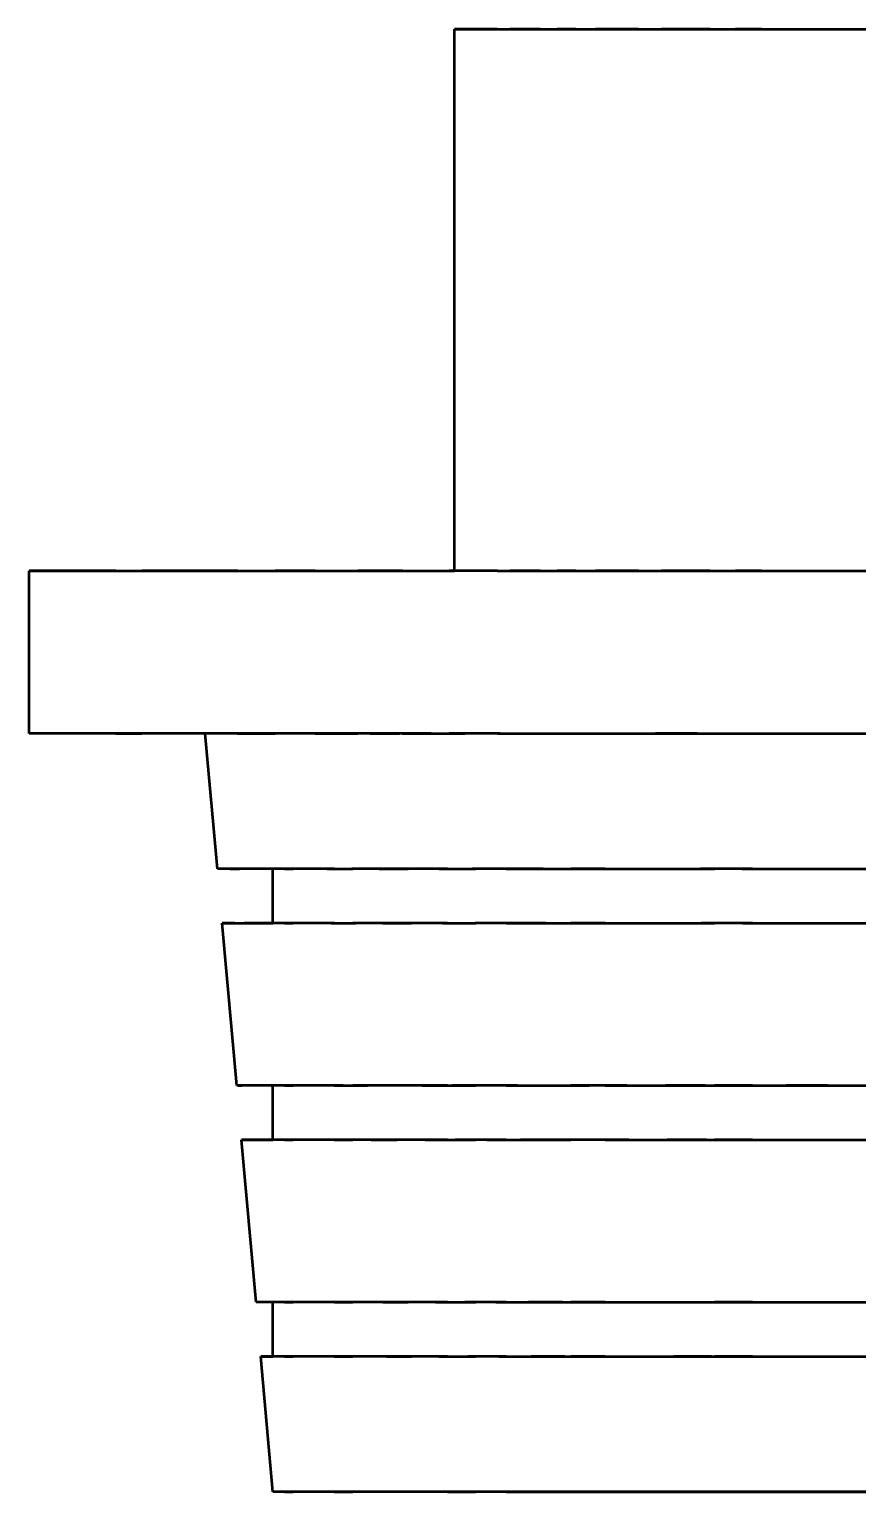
# Model space of a CAD drawing. Header units: millimetres. Extents: x 0 to 420, y 0 to 297.
# Drawn here: x 184 to 214.6, y 183.2 to 237.2 of the extents above; entities that cross this region are included whole.
import ezdxf

# ---------------------------------------------------------------- set-up
doc = ezdxf.new("R2010")
doc.units = ezdxf.units.MM
doc.linetypes.add('DASHED', pattern=[1.524, 1.27, -0.254])
doc.layers.add('OCULTA', color=8, linetype='DASHED', lineweight=25)
doc.layers.add('VISIBLE', color=7, linetype='CONTINUOUS', lineweight=50)

msp = doc.modelspace()

# ---------------------------------------------------------------- linework, layer by layer
at = {"layer": 'OCULTA'}
for p, q in [((199.7, 237.187), (199.733, 237.187)), ((199.733, 237.187), (199.831, 237.187)), ((199.831, 237.187), (199.994, 237.187)), ((199.994, 237.187), (200.221, 237.187)), ((200.221, 237.187), (200.512, 237.187)), ((200.512, 237.187), (200.865, 237.187)), ((200.865, 237.187), (201.278, 237.187)), ((201.278, 237.187), (201.75, 237.187)), ((201.75, 237.187), (202.279, 237.187)), ((202.279, 237.187), (202.862, 237.187)), ((202.527, 237.187), (202.5, 237.187)), ((202.607, 237.187), (202.527, 237.187)), ((202.74, 237.187), (202.607, 237.187)), ((202.926, 237.187), (202.74, 237.187)), ((202.862, 237.187), (203.497, 237.187)), ((203.163, 237.187), (202.926, 237.187)), ((203.163, 237.187), (203.452, 237.187)), ((203.789, 237.187), (203.452, 237.187)), ((203.497, 237.187), (204.181, 237.187)), ((204.175, 237.187), (203.789, 237.187)), ((204.607, 237.187), (204.175, 237.187)), ((204.181, 237.187), (204.912, 237.187)), ((205.083, 237.187), (204.607, 237.187)), ((204.912, 237.187), (205.686, 237.187)), ((205.602, 237.187), (205.083, 237.187)), ((206.161, 237.187), (205.602, 237.187)), ((205.686, 237.187), (206.5, 237.187)), ((206.161, 237.187), (206.758, 237.187)), ((206.5, 237.187), (207.35, 237.187)), ((206.758, 237.187), (207.39, 237.187)), ((207.35, 237.187), (208.233, 237.187)), ((208.055, 237.187), (207.39, 237.187)), ((208.75, 237.187), (208.055, 237.187)), ((208.233, 237.187), (209.145, 237.187)), ((208.75, 237.187), (209.471, 237.187)), ((209.145, 237.187), (210.082, 237.187)), ((209.471, 237.187), (210.216, 237.187)), ((210.082, 237.187), (211.04, 237.187)), ((210.982, 237.187), (210.216, 237.187)), ((210.982, 237.187), (211.765, 237.187)), ((211.04, 237.187), (212.015, 237.187)), ((211.765, 237.187), (212.561, 237.187)), ((212.015, 237.187), (213.003, 237.187)), ((212.561, 237.187), (213.368, 237.187)), ((213.003, 237.187), (213.999, 237.187)), ((213.368, 237.187), (214.182, 237.187)), ((213.999, 237.187), (215, 237.187)), ((214.182, 237.187), (215, 237.187)), ((184, 217.187), (184.066, 217.187)), ((184.066, 217.187), (184.265, 217.187)), ((184.265, 217.187), (184.596, 217.187)), ((184.596, 217.187), (185.056, 217.187)), ((185.056, 217.187), (185.645, 217.187)), ((185.645, 217.187), (186.36, 217.187)), ((186.36, 217.187), (187.197, 217.187)), ((187.197, 217.187), (188.153, 217.187)), ((188.153, 217.187), (189.224, 217.187)), ((189.224, 217.187), (190.406, 217.187)), ((190.406, 217.187), (191.693, 217.187)), ((191.693, 217.187), (193.08, 217.187)), ((193.08, 217.187), (194.56, 217.187)), ((194.56, 217.187), (196.128, 217.187)), ((196.128, 217.187), (197.777, 217.187)), ((197.777, 217.187), (199.5, 217.187)), ((199.5, 217.187), (201.289, 217.187)), ((199.7, 217.187), (199.733, 217.187)), ((199.733, 217.187), (199.831, 217.187)), ((199.831, 217.187), (199.994, 217.187)), ((199.994, 217.187), (200.221, 217.187)), ((200.221, 217.187), (200.512, 217.187)), ((200.512, 217.187), (200.865, 217.187)), ((200.865, 217.187), (201.278, 217.187)), ((201.278, 217.187), (201.75, 217.187)), ((201.289, 217.187), (203.137, 217.187)), ((201.75, 217.187), (202.279, 217.187)), ((202.279, 217.187), (202.862, 217.187)), ((202.862, 217.187), (203.497, 217.187)), ((203.137, 217.187), (205.035, 217.187)), ((203.497, 217.187), (204.181, 217.187)), ((204.181, 217.187), (204.912, 217.187)), ((204.912, 217.187), (205.686, 217.187)), ((205.035, 217.187), (206.977, 217.187)), ((205.686, 217.187), (206.5, 217.187)), ((206.5, 217.187), (207.35, 217.187)), ((206.977, 217.187), (208.952, 217.187)), ((207.35, 217.187), (208.233, 217.187)), ((208.233, 217.187), (209.145, 217.187)), ((208.952, 217.187), (210.954, 217.187)), ((209.145, 217.187), (210.082, 217.187)), ((210.082, 217.187), (211.04, 217.187)), ((210.954, 217.187), (212.973, 217.187)), ((211.04, 217.187), (212.015, 217.187)), ((212.015, 217.187), (213.003, 217.187)), ((212.973, 217.187), (215, 217.187)), ((213.003, 217.187), (213.999, 217.187)), ((213.999, 217.187), (215, 217.187)), ((184, 211.187), (184.066, 211.187)), ((184.066, 211.187), (184.265, 211.187)), ((184.265, 211.187), (184.596, 211.187)), ((184.596, 211.187), (185.056, 211.187)), ((185.056, 211.187), (185.645, 211.187)), ((185.645, 211.187), (186.36, 211.187)), ((186.36, 211.187), (187.197, 211.187)), ((187.197, 211.187), (188.153, 211.187)), ((188.153, 211.187), (189.224, 211.187)), ((189.224, 211.187), (190.406, 211.187)), ((190.406, 211.187), (191.693, 211.187)), ((190.5, 211.187), (190.552, 211.187)), ((190.552, 211.187), (190.71, 211.187)), ((190.71, 211.187), (190.971, 211.187)), ((190.971, 211.187), (191.335, 211.187)), ((191.335, 211.187), (191.8, 211.187)), ((191.693, 211.187), (193.08, 211.187)), ((191.8, 211.187), (192.365, 211.187)), ((192.365, 211.187), (193.027, 211.187)), ((193.027, 211.187), (193.782, 211.187)), ((193.08, 211.187), (194.56, 211.187)), ((193.782, 211.187), (194.629, 211.187)), ((194.56, 211.187), (196.128, 211.187)), ((194.629, 211.187), (195.563, 211.187)), ((195.563, 211.187), (196.58, 211.187)), ((196.128, 211.187), (197.777, 211.187)), ((196.58, 211.187), (197.676, 211.187)), ((197.676, 211.187), (198.846, 211.187)), ((197.777, 211.187), (199.5, 211.187)), ((198.846, 211.187), (200.085, 211.187)), ((199.5, 211.187), (201.289, 211.187)), ((200.085, 211.187), (201.389, 211.187)), ((201.289, 211.187), (203.137, 211.187)), ((201.389, 211.187), (202.75, 211.187)), ((202.75, 211.187), (204.164, 211.187)), ((203.137, 211.187), (205.035, 211.187)), ((204.164, 211.187), (205.624, 211.187)), ((205.035, 211.187), (206.977, 211.187)), ((205.624, 211.187), (207.125, 211.187)), ((206.977, 211.187), (208.952, 211.187)), ((207.125, 211.187), (208.659, 211.187)), ((208.659, 211.187), (210.22, 211.187)), ((208.952, 211.187), (210.954, 211.187)), ((210.22, 211.187), (211.802, 211.187)), ((210.954, 211.187), (212.973, 211.187)), ((211.802, 211.187), (213.398, 211.187)), ((212.973, 211.187), (215, 211.187)), ((213.398, 211.187), (215, 211.187)), ((190.946, 206.187), (190.998, 206.187)), ((190.998, 206.187), (191.152, 206.187)), ((191.152, 206.187), (191.409, 206.187)), ((191.409, 206.187), (191.766, 206.187)), ((191.766, 206.187), (192.223, 206.187)), ((192.223, 206.187), (192.777, 206.187)), ((192.777, 206.187), (193.427, 206.187)), ((193, 206.187), (193.047, 206.187)), ((193.047, 206.187), (193.188, 206.187)), ((193.188, 206.187), (193.423, 206.187)), ((193.423, 206.187), (193.75, 206.187)), ((193.427, 206.187), (194.169, 206.187)), ((193.75, 206.187), (194.168, 206.187)), ((194.168, 206.187), (194.675, 206.187)), ((194.169, 206.187), (195, 206.187)), ((194.675, 206.187), (195.269, 206.187)), ((195, 206.187), (195.917, 206.187)), ((195.269, 206.187), (195.947, 206.187)), ((195.917, 206.187), (196.916, 206.187)), ((195.947, 206.187), (196.708, 206.187)), ((196.708, 206.187), (197.546, 206.187)), ((196.916, 206.187), (197.992, 206.187)), ((197.546, 206.187), (198.46, 206.187)), ((197.992, 206.187), (199.14, 206.187)), ((198.46, 206.187), (199.444, 206.187)), ((199.14, 206.187), (200.357, 206.187)), ((199.444, 206.187), (200.494, 206.187)), ((200.357, 206.187), (201.637, 206.187)), ((200.494, 206.187), (201.607, 206.187)), ((201.607, 206.187), (202.777, 206.187)), ((201.637, 206.187), (202.973, 206.187)), ((202.777, 206.187), (204, 206.187)), ((202.973, 206.187), (204.361, 206.187)), ((204, 206.187), (205.27, 206.187)), ((204.361, 206.187), (205.795, 206.187)), ((205.27, 206.187), (206.581, 206.187)), ((205.795, 206.187), (207.268, 206.187)), ((206.581, 206.187), (207.928, 206.187)), ((207.268, 206.187), (208.774, 206.187)), ((207.928, 206.187), (209.306, 206.187)), ((208.774, 206.187), (210.307, 206.187)), ((209.306, 206.187), (210.708, 206.187)), ((210.307, 206.187), (211.86, 206.187)), ((210.708, 206.187), (212.128, 206.187)), ((211.86, 206.187), (213.427, 206.187)), ((212.128, 206.187), (213.561, 206.187)), ((213.427, 206.187), (215, 206.187)), ((213.561, 206.187), (215, 206.187)), ((191.125, 204.187), (191.176, 204.187)), ((191.176, 204.187), (191.329, 204.187)), ((191.329, 204.187), (191.584, 204.187)), ((191.584, 204.187), (191.939, 204.187)), ((191.939, 204.187), (192.392, 204.187)), ((192.392, 204.187), (192.942, 204.187)), ((192.942, 204.187), (193.587, 204.187)), ((193, 204.187), (193.047, 204.187)), ((193.047, 204.187), (193.188, 204.187)), ((193.188, 204.187), (193.423, 204.187)), ((193.423, 204.187), (193.75, 204.187)), ((193.587, 204.187), (194.324, 204.187)), ((193.75, 204.187), (194.168, 204.187)), ((194.168, 204.187), (194.675, 204.187)), ((194.324, 204.187), (195.149, 204.187)), ((194.675, 204.187), (195.269, 204.187)), ((195.149, 204.187), (196.059, 204.187)), ((195.269, 204.187), (195.947, 204.187)), ((195.947, 204.187), (196.708, 204.187)), ((196.059, 204.187), (197.05, 204.187)), ((196.708, 204.187), (197.546, 204.187)), ((197.05, 204.187), (198.118, 204.187)), ((197.546, 204.187), (198.46, 204.187)), ((198.118, 204.187), (199.258, 204.187)), ((198.46, 204.187), (199.444, 204.187)), ((199.258, 204.187), (200.466, 204.187)), ((199.444, 204.187), (200.494, 204.187)), ((200.466, 204.187), (201.736, 204.187)), ((200.494, 204.187), (201.607, 204.187)), ((201.607, 204.187), (202.777, 204.187)), ((201.736, 204.187), (203.062, 204.187)), ((202.777, 204.187), (204, 204.187)), ((203.062, 204.187), (204.44, 204.187)), ((204, 204.187), (205.27, 204.187)), ((204.44, 204.187), (205.863, 204.187)), ((205.27, 204.187), (206.581, 204.187)), ((205.863, 204.187), (207.326, 204.187)), ((206.581, 204.187), (207.928, 204.187)), ((207.326, 204.187), (208.821, 204.187)), ((207.928, 204.187), (209.306, 204.187)), ((208.821, 204.187), (210.342, 204.187)), ((209.306, 204.187), (210.708, 204.187)), ((210.342, 204.187), (211.884, 204.187)), ((210.708, 204.187), (212.128, 204.187)), ((211.884, 204.187), (213.438, 204.187)), ((212.128, 204.187), (213.561, 204.187)), ((213.438, 204.187), (215, 204.187)), ((213.561, 204.187), (215, 204.187)), ((191.661, 198.187), (191.711, 198.187)), ((191.711, 198.187), (191.86, 198.187)), ((191.86, 198.187), (192.109, 198.187)), ((192.109, 198.187), (192.456, 198.187)), ((192.456, 198.187), (192.899, 198.187)), ((192.899, 198.187), (193.437, 198.187)), ((193, 198.187), (193.047, 198.187)), ((193.047, 198.187), (193.188, 198.187)), ((193.188, 198.187), (193.423, 198.187)), ((193.423, 198.187), (193.75, 198.187)), ((193.437, 198.187), (194.068, 198.187)), ((193.75, 198.187), (194.168, 198.187)), ((194.068, 198.187), (194.788, 198.187)), ((194.168, 198.187), (194.675, 198.187)), ((194.675, 198.187), (195.269, 198.187)), ((194.788, 198.187), (195.594, 198.187)), ((195.269, 198.187), (195.947, 198.187)), ((195.594, 198.187), (196.484, 198.187)), ((195.947, 198.187), (196.708, 198.187)), ((196.484, 198.187), (197.453, 198.187)), ((196.708, 198.187), (197.546, 198.187)), ((197.453, 198.187), (198.497, 198.187)), ((197.546, 198.187), (198.46, 198.187)), ((198.46, 198.187), (199.444, 198.187)), ((198.497, 198.187), (199.611, 198.187)), ((199.444, 198.187), (200.494, 198.187)), ((199.611, 198.187), (200.792, 198.187)), ((200.494, 198.187), (201.607, 198.187)), ((200.792, 198.187), (202.033, 198.187)), ((201.607, 198.187), (202.777, 198.187)), ((202.033, 198.187), (203.33, 198.187)), ((202.777, 198.187), (204, 198.187)), ((203.33, 198.187), (204.677, 198.187)), ((204, 198.187), (205.27, 198.187)), ((204.677, 198.187), (206.068, 198.187)), ((205.27, 198.187), (206.581, 198.187)), ((206.068, 198.187), (207.498, 198.187)), ((206.581, 198.187), (207.928, 198.187)), ((207.498, 198.187), (208.959, 198.187)), ((207.928, 198.187), (209.306, 198.187)), ((208.959, 198.187), (210.447, 198.187)), ((209.306, 198.187), (210.708, 198.187)), ((210.447, 198.187), (211.954, 198.187)), ((210.708, 198.187), (212.128, 198.187)), ((211.954, 198.187), (213.474, 198.187)), ((212.128, 198.187), (213.561, 198.187)), ((213.474, 198.187), (215, 198.187)), ((213.561, 198.187), (215, 198.187)), ((191.839, 196.187), (191.889, 196.187)), ((191.889, 196.187), (192.037, 196.187)), ((192.037, 196.187), (192.284, 196.187)), ((192.284, 196.187), (192.628, 196.187)), ((192.628, 196.187), (193.068, 196.187)), ((193, 196.187), (193.047, 196.187)), ((193.047, 196.187), (193.188, 196.187)), ((193.068, 196.187), (193.602, 196.187)), ((193.188, 196.187), (193.423, 196.187)), ((193.423, 196.187), (193.75, 196.187)), ((193.602, 196.187), (194.228, 196.187)), ((193.75, 196.187), (194.168, 196.187)), ((194.168, 196.187), (194.675, 196.187)), ((194.228, 196.187), (194.942, 196.187)), ((194.675, 196.187), (195.269, 196.187)), ((194.942, 196.187), (195.743, 196.187)), ((195.269, 196.187), (195.947, 196.187)), ((195.743, 196.187), (196.625, 196.187)), ((195.947, 196.187), (196.708, 196.187)), ((196.625, 196.187), (197.587, 196.187)), ((196.708, 196.187), (197.546, 196.187)), ((197.546, 196.187), (198.46, 196.187)), ((197.587, 196.187), (198.623, 196.187)), ((198.46, 196.187), (199.444, 196.187)), ((198.623, 196.187), (199.729, 196.187)), ((199.444, 196.187), (200.494, 196.187)), ((199.729, 196.187), (200.901, 196.187)), ((200.494, 196.187), (201.607, 196.187)), ((200.901, 196.187), (202.133, 196.187)), ((201.607, 196.187), (202.777, 196.187)), ((202.133, 196.187), (203.42, 196.187)), ((202.777, 196.187), (204, 196.187)), ((203.42, 196.187), (204.756, 196.187)), ((204, 196.187), (205.27, 196.187)), ((204.756, 196.187), (206.137, 196.187)), ((205.27, 196.187), (206.581, 196.187)), ((206.137, 196.187), (207.555, 196.187)), ((206.581, 196.187), (207.928, 196.187)), ((207.555, 196.187), (209.006, 196.187)), ((207.928, 196.187), (209.306, 196.187)), ((209.006, 196.187), (210.482, 196.187)), ((209.306, 196.187), (210.708, 196.187)), ((210.482, 196.187), (211.977, 196.187)), ((210.708, 196.187), (212.128, 196.187)), ((211.977, 196.187), (213.485, 196.187)), ((212.128, 196.187), (213.561, 196.187)), ((213.485, 196.187), (215, 196.187)), ((213.561, 196.187), (215, 196.187)), ((192.375, 190.187), (192.423, 190.187)), ((192.423, 190.187), (192.569, 190.187)), ((192.569, 190.187), (192.81, 190.187)), ((192.81, 190.187), (193.146, 190.187)), ((193, 190.187), (193.047, 190.187)), ((193.047, 190.187), (193.188, 190.187)), ((193.146, 190.187), (193.576, 190.187)), ((193.188, 190.187), (193.423, 190.187)), ((193.423, 190.187), (193.75, 190.187)), ((193.576, 190.187), (194.097, 190.187)), ((193.75, 190.187), (194.168, 190.187)), ((194.097, 190.187), (194.708, 190.187)), ((194.168, 190.187), (194.675, 190.187)), ((194.675, 190.187), (195.269, 190.187)), ((194.708, 190.187), (195.406, 190.187)), ((195.269, 190.187), (195.947, 190.187)), ((195.406, 190.187), (196.188, 190.187)), ((195.947, 190.187), (196.708, 190.187)), ((196.188, 190.187), (197.05, 190.187)), ((196.708, 190.187), (197.546, 190.187)), ((197.05, 190.187), (197.99, 190.187)), ((197.546, 190.187), (198.46, 190.187)), ((197.99, 190.187), (199.002, 190.187)), ((198.46, 190.187), (199.444, 190.187)), ((199.002, 190.187), (200.082, 190.187)), ((199.444, 190.187), (200.494, 190.187)), ((200.082, 190.187), (201.227, 190.187)), ((200.494, 190.187), (201.607, 190.187)), ((201.227, 190.187), (202.43, 190.187)), ((201.607, 190.187), (202.777, 190.187)), ((202.43, 190.187), (203.687, 190.187)), ((202.777, 190.187), (204, 190.187)), ((203.687, 190.187), (204.993, 190.187)), ((204, 190.187), (205.27, 190.187)), ((204.993, 190.187), (206.342, 190.187)), ((205.27, 190.187), (206.581, 190.187)), ((206.342, 190.187), (207.727, 190.187)), ((206.581, 190.187), (207.928, 190.187)), ((207.727, 190.187), (209.144, 190.187)), ((207.928, 190.187), (209.306, 190.187)), ((209.144, 190.187), (210.586, 190.187)), ((209.306, 190.187), (210.708, 190.187)), ((210.586, 190.187), (212.047, 190.187)), ((210.708, 190.187), (212.128, 190.187)), ((212.047, 190.187), (213.52, 190.187)), ((212.128, 190.187), (213.561, 190.187)), ((213.52, 190.187), (215, 190.187)), ((213.561, 190.187), (215, 190.187)), ((192.554, 188.187), (192.602, 188.187)), ((192.602, 188.187), (192.746, 188.187)), ((192.746, 188.187), (192.985, 188.187)), ((192.985, 188.187), (193.318, 188.187)), ((193, 188.187), (193.047, 188.187)), ((193.047, 188.187), (193.188, 188.187)), ((193.188, 188.187), (193.423, 188.187)), ((193.318, 188.187), (193.745, 188.187)), ((193.423, 188.187), (193.75, 188.187)), ((193.745, 188.187), (194.262, 188.187)), ((193.75, 188.187), (194.168, 188.187)), ((194.168, 188.187), (194.675, 188.187)), ((194.262, 188.187), (194.868, 188.187)), ((194.675, 188.187), (195.269, 188.187)), ((194.868, 188.187), (195.561, 188.187)), ((195.269, 188.187), (195.947, 188.187)), ((195.561, 188.187), (196.336, 188.187)), ((195.947, 188.187), (196.708, 188.187)), ((196.336, 188.187), (197.192, 188.187)), ((196.708, 188.187), (197.546, 188.187)), ((197.192, 188.187), (198.124, 188.187)), ((197.546, 188.187), (198.46, 188.187)), ((198.124, 188.187), (199.128, 188.187)), ((198.46, 188.187), (199.444, 188.187)), ((199.128, 188.187), (200.2, 188.187)), ((199.444, 188.187), (200.494, 188.187)), ((200.2, 188.187), (201.335, 188.187)), ((200.494, 188.187), (201.607, 188.187)), ((201.335, 188.187), (202.529, 188.187)), ((201.607, 188.187), (202.777, 188.187)), ((202.529, 188.187), (203.777, 188.187)), ((202.777, 188.187), (204, 188.187)), ((203.777, 188.187), (205.072, 188.187)), ((204, 188.187), (205.27, 188.187)), ((205.072, 188.187), (206.41, 188.187)), ((205.27, 188.187), (206.581, 188.187)), ((206.41, 188.187), (207.785, 188.187)), ((206.581, 188.187), (207.928, 188.187)), ((207.785, 188.187), (209.19, 188.187)), ((207.928, 188.187), (209.306, 188.187)), ((209.19, 188.187), (210.621, 188.187)), ((209.306, 188.187), (210.708, 188.187)), ((210.621, 188.187), (212.07, 188.187)), ((210.708, 188.187), (212.128, 188.187)), ((212.07, 188.187), (213.532, 188.187)), ((212.128, 188.187), (213.561, 188.187)), ((213.532, 188.187), (215, 188.187)), ((213.561, 188.187), (215, 188.187)), ((193, 183.187), (193.047, 183.187)), ((193.047, 183.187), (193.188, 183.187)), ((193.188, 183.187), (193.423, 183.187)), ((193.423, 183.187), (193.75, 183.187)), ((193.75, 183.187), (194.168, 183.187)), ((194.168, 183.187), (194.675, 183.187)), ((194.675, 183.187), (195.269, 183.187)), ((195.269, 183.187), (195.947, 183.187)), ((195.947, 183.187), (196.708, 183.187)), ((196.708, 183.187), (197.546, 183.187)), ((197.546, 183.187), (198.46, 183.187)), ((198.46, 183.187), (199.444, 183.187)), ((199.444, 183.187), (200.494, 183.187)), ((200.494, 183.187), (201.607, 183.187)), ((201.607, 183.187), (202.777, 183.187)), ((202.527, 183.187), (202.5, 183.187)), ((202.607, 183.187), (202.527, 183.187)), ((202.74, 183.187), (202.607, 183.187)), ((202.926, 183.187), (202.74, 183.187)), ((202.777, 183.187), (204, 183.187)), ((203.163, 183.187), (202.926, 183.187)), ((203.163, 183.187), (203.452, 183.187)), ((203.789, 183.187), (203.452, 183.187)), ((204.175, 183.187), (203.789, 183.187)), ((204, 183.187), (205.27, 183.187)), ((204.607, 183.187), (204.175, 183.187)), ((205.083, 183.187), (204.607, 183.187)), ((205.602, 183.187), (205.083, 183.187)), ((205.27, 183.187), (206.581, 183.187)), ((206.161, 183.187), (205.602, 183.187)), ((206.161, 183.187), (206.758, 183.187)), ((206.581, 183.187), (207.928, 183.187)), ((206.758, 183.187), (207.39, 183.187)), ((208.055, 183.187), (207.39, 183.187)), ((207.928, 183.187), (209.306, 183.187)), ((208.75, 183.187), (208.055, 183.187)), ((208.75, 183.187), (209.471, 183.187)), ((209.306, 183.187), (210.708, 183.187)), ((209.471, 183.187), (210.216, 183.187)), ((210.982, 183.187), (210.216, 183.187)), ((210.708, 183.187), (212.128, 183.187)), ((210.982, 183.187), (211.765, 183.187)), ((211.765, 183.187), (212.561, 183.187)), ((212.128, 183.187), (213.561, 183.187)), ((212.561, 183.187), (213.368, 183.187)), ((213.368, 183.187), (214.182, 183.187)), ((213.561, 183.187), (215, 183.187)), ((214.182, 183.187), (215, 183.187))]:
    msp.add_line(p, q, dxfattribs=at)
at = {"layer": 'VISIBLE'}
for p, q in [((199.733, 237.187), (199.7, 237.187)), ((199.7, 217.187), (199.7, 237.187)), ((199.7, 237.187), (199.7, 237.187)), ((199.7, 237.187), (199.7, 237.187)), ((199.7, 237.187), (230.3, 237.187)), ((199.831, 237.187), (199.733, 237.187)), ((199.994, 237.187), (199.831, 237.187)), ((200.221, 237.187), (199.994, 237.187)), ((200.512, 237.187), (200.221, 237.187)), ((200.865, 237.187), (200.512, 237.187)), ((201.278, 237.187), (200.865, 237.187)), ((201.278, 237.187), (201.75, 237.187)), ((202.279, 237.187), (201.75, 237.187)), ((202.862, 237.187), (202.279, 237.187)), ((202.5, 237.187), (202.527, 237.187)), ((202.527, 237.187), (202.607, 237.187)), ((202.607, 237.187), (202.74, 237.187)), ((202.74, 237.187), (202.926, 237.187)), ((202.862, 237.187), (203.497, 237.187)), ((202.926, 237.187), (203.163, 237.187)), ((203.163, 237.187), (203.452, 237.187)), ((203.452, 237.187), (203.789, 237.187)), ((204.181, 237.187), (203.497, 237.187)), ((203.789, 237.187), (204.175, 237.187)), ((204.175, 237.187), (204.607, 237.187)), ((204.181, 237.187), (204.912, 237.187)), ((204.607, 237.187), (205.083, 237.187)), ((205.686, 237.187), (204.912, 237.187)), ((205.083, 237.187), (205.602, 237.187)), ((205.602, 237.187), (206.161, 237.187)), ((206.5, 237.187), (205.686, 237.187)), ((206.161, 237.187), (206.758, 237.187)), ((206.5, 237.187), (207.35, 237.187)), ((206.758, 237.187), (207.39, 237.187)), ((208.233, 237.187), (207.35, 237.187)), ((207.39, 237.187), (208.055, 237.187)), ((208.055, 237.187), (208.75, 237.187)), ((209.145, 237.187), (208.233, 237.187)), ((208.75, 237.187), (209.471, 237.187)), ((209.145, 237.187), (210.082, 237.187)), ((209.471, 237.187), (210.216, 237.187)), ((211.04, 237.187), (210.082, 237.187)), ((210.216, 237.187), (210.982, 237.187)), ((210.982, 237.187), (211.765, 237.187)), ((211.04, 237.187), (212.015, 237.187)), ((211.765, 237.187), (212.561, 237.187)), ((212.015, 237.187), (213.003, 237.187)), ((212.561, 237.187), (213.368, 237.187)), ((213.003, 237.187), (213.999, 237.187)), ((213.368, 237.187), (214.182, 237.187)), ((213.999, 237.187), (215, 237.187)), ((214.182, 237.187), (215, 237.187)), ((184.066, 217.187), (184, 217.187)), ((184, 211.187), (184, 217.187)), ((184, 217.187), (184, 217.187)), ((184, 217.187), (184, 217.187)), ((184, 217.187), (199.7, 217.187)), ((184.265, 217.187), (184.066, 217.187)), ((184.596, 217.187), (184.265, 217.187)), ((185.056, 217.187), (184.596, 217.187)), ((185.645, 217.187), (185.056, 217.187)), ((186.36, 217.187), (185.645, 217.187)), ((187.197, 217.187), (186.36, 217.187)), ((187.197, 217.187), (188.153, 217.187)), ((189.224, 217.187), (188.153, 217.187)), ((190.406, 217.187), (189.224, 217.187)), ((191.693, 217.187), (190.406, 217.187)), ((191.693, 217.187), (193.08, 217.187)), ((194.56, 217.187), (193.08, 217.187)), ((194.56, 217.187), (196.128, 217.187)), ((197.777, 217.187), (196.128, 217.187)), ((197.777, 217.187), (199.5, 217.187)), ((201.289, 217.187), (199.5, 217.187)), ((199.733, 217.187), (199.7, 217.187)), ((199.7, 217.187), (199.7, 217.187)), ((199.7, 217.187), (199.7, 217.187)), ((199.7, 217.187), (199.7, 217.187)), ((199.7, 217.187), (199.7, 217.187)), ((199.7, 217.187), (199.7, 217.187)), ((199.7, 217.187), (199.7, 217.187)), ((199.7, 217.187), (199.7, 217.187)), ((199.7, 217.187), (199.7, 217.187)), ((199.7, 217.187), (199.7, 217.187)), ((199.7, 217.187), (199.7, 217.187)), ((199.7, 217.187), (199.7, 217.187)), ((199.7, 217.187), (199.7, 217.187)), ((199.7, 217.187), (199.7, 217.187)), ((199.7, 217.187), (199.7, 217.187)), ((199.7, 217.187), (199.7, 217.187)), ((199.7, 217.187), (199.7, 217.187)), ((199.831, 217.187), (199.733, 217.187)), ((199.994, 217.187), (199.831, 217.187)), ((200.221, 217.187), (199.994, 217.187)), ((200.512, 217.187), (200.221, 217.187)), ((200.865, 217.187), (200.512, 217.187)), ((201.278, 217.187), (200.865, 217.187)), ((201.278, 217.187), (201.75, 217.187)), ((201.289, 217.187), (203.137, 217.187)), ((202.279, 217.187), (201.75, 217.187)), ((202.862, 217.187), (202.279, 217.187)), ((202.862, 217.187), (203.497, 217.187)), ((203.137, 217.187), (205.035, 217.187)), ((204.181, 217.187), (203.497, 217.187)), ((204.181, 217.187), (204.912, 217.187)), ((205.686, 217.187), (204.912, 217.187)), ((205.035, 217.187), (206.977, 217.187)), ((206.5, 217.187), (205.686, 217.187)), ((206.5, 217.187), (207.35, 217.187)), ((206.977, 217.187), (208.952, 217.187)), ((208.233, 217.187), (207.35, 217.187)), ((209.145, 217.187), (208.233, 217.187)), ((208.952, 217.187), (210.954, 217.187)), ((209.145, 217.187), (210.082, 217.187)), ((211.04, 217.187), (210.082, 217.187)), ((210.954, 217.187), (212.973, 217.187)), ((211.04, 217.187), (212.015, 217.187)), ((212.015, 217.187), (213.003, 217.187)), ((212.973, 217.187), (215, 217.187)), ((213.003, 217.187), (213.999, 217.187)), ((213.999, 217.187), (215, 217.187)), ((184.066, 211.187), (184, 211.187)), ((184, 211.187), (184, 211.187)), ((190.5, 211.187), (184, 211.187)), ((184, 211.187), (184, 211.187)), ((184.265, 211.187), (184.066, 211.187)), ((184.596, 211.187), (184.265, 211.187)), ((185.056, 211.187), (184.596, 211.187)), ((185.645, 211.187), (185.056, 211.187)), ((186.36, 211.187), (185.645, 211.187)), ((187.197, 211.187), (186.36, 211.187)), ((187.197, 211.187), (188.153, 211.187)), ((189.224, 211.187), (188.153, 211.187)), ((190.406, 211.187), (189.224, 211.187)), ((191.693, 211.187), (190.406, 211.187)), ((190.552, 211.187), (190.5, 211.187)), ((190.946, 206.187), (190.5, 211.187)), ((190.5, 211.187), (190.5, 211.187)), ((190.5, 211.187), (190.5, 211.187)), ((190.5, 211.187), (190.5, 211.187)), ((190.5, 211.187), (190.5, 211.187)), ((190.5, 211.187), (190.5, 211.187)), ((190.5, 211.187), (190.5, 211.187)), ((190.5, 211.187), (190.5, 211.187)), ((190.5, 211.187), (190.5, 211.187)), ((190.5, 211.187), (190.5, 211.187)), ((190.5, 211.187), (190.5, 211.187)), ((190.5, 211.187), (190.5, 211.187)), ((190.5, 211.187), (190.5, 211.187)), ((190.5, 211.187), (190.5, 211.187)), ((190.5, 211.187), (190.5, 211.187)), ((190.5, 211.187), (190.5, 211.187)), ((190.71, 211.187), (190.552, 211.187)), ((190.971, 211.187), (190.71, 211.187)), ((191.335, 211.187), (190.971, 211.187)), ((191.8, 211.187), (191.335, 211.187)), ((191.693, 211.187), (193.08, 211.187)), ((192.365, 211.187), (191.8, 211.187)), ((193.027, 211.187), (192.365, 211.187)), ((193.782, 211.187), (193.027, 211.187)), ((194.56, 211.187), (193.08, 211.187)), ((194.629, 211.187), (193.782, 211.187)), ((194.56, 211.187), (196.128, 211.187)), ((195.563, 211.187), (194.629, 211.187)), ((196.58, 211.187), (195.563, 211.187)), ((197.777, 211.187), (196.128, 211.187)), ((196.58, 211.187), (197.676, 211.187)), ((198.846, 211.187), (197.676, 211.187)), ((197.777, 211.187), (199.5, 211.187)), ((198.846, 211.187), (200.085, 211.187)), ((201.289, 211.187), (199.5, 211.187)), ((201.389, 211.187), (200.085, 211.187)), ((201.289, 211.187), (203.137, 211.187)), ((201.389, 211.187), (202.75, 211.187)), ((202.75, 211.187), (204.164, 211.187)), ((203.137, 211.187), (205.035, 211.187)), ((204.164, 211.187), (205.624, 211.187)), ((205.035, 211.187), (206.977, 211.187)), ((205.624, 211.187), (207.125, 211.187)), ((206.977, 211.187), (208.952, 211.187)), ((208.659, 211.187), (207.125, 211.187)), ((208.659, 211.187), (210.22, 211.187)), ((208.952, 211.187), (210.954, 211.187)), ((210.22, 211.187), (211.802, 211.187)), ((210.954, 211.187), (212.973, 211.187)), ((211.802, 211.187), (213.398, 211.187)), ((212.973, 211.187), (215, 211.187)), ((213.398, 211.187), (215, 211.187)), ((190.998, 206.187), (190.946, 206.187)), ((193, 206.187), (190.946, 206.187)), ((190.946, 206.187), (190.946, 206.187)), ((190.946, 206.187), (190.946, 206.187)), ((191.152, 206.187), (190.998, 206.187)), ((191.409, 206.187), (191.152, 206.187)), ((191.409, 206.187), (191.766, 206.187)), ((192.223, 206.187), (191.766, 206.187)), ((192.777, 206.187), (192.223, 206.187)), ((193.427, 206.187), (192.777, 206.187)), ((193.047, 206.187), (193, 206.187)), ((193, 204.187), (193, 206.187)), ((193, 206.187), (193, 206.187)), ((193, 206.187), (193, 206.187)), ((193, 206.187), (193, 206.187)), ((193, 206.187), (193, 206.187)), ((193, 206.187), (193, 206.187)), ((193, 206.187), (193, 206.187)), ((193, 206.187), (193, 206.187)), ((193, 206.187), (193, 206.187)), ((193, 206.187), (193, 206.187)), ((193, 206.187), (193, 206.187)), ((193, 206.187), (193, 206.187)), ((193, 206.187), (193, 206.187)), ((193, 206.187), (193, 206.187)), ((193, 206.187), (193, 206.187)), ((193, 206.187), (193, 206.187)), ((193, 206.187), (193, 206.187)), ((193.188, 206.187), (193.047, 206.187)), ((193.423, 206.187), (193.188, 206.187)), ((193.423, 206.187), (193.75, 206.187)), ((194.169, 206.187), (193.427, 206.187)), ((194.168, 206.187), (193.75, 206.187)), ((194.675, 206.187), (194.168, 206.187)), ((195, 206.187), (194.169, 206.187)), ((195.269, 206.187), (194.675, 206.187)), ((195, 206.187), (195.917, 206.187)), ((195.269, 206.187), (195.947, 206.187)), ((196.916, 206.187), (195.917, 206.187)), ((196.708, 206.187), (195.947, 206.187)), ((197.546, 206.187), (196.708, 206.187)), ((196.916, 206.187), (197.992, 206.187)), ((198.46, 206.187), (197.546, 206.187)), ((199.14, 206.187), (197.992, 206.187)), ((199.444, 206.187), (198.46, 206.187)), ((199.14, 206.187), (200.357, 206.187)), ((199.444, 206.187), (200.494, 206.187)), ((201.637, 206.187), (200.357, 206.187)), ((201.607, 206.187), (200.494, 206.187)), ((201.607, 206.187), (202.777, 206.187)), ((202.973, 206.187), (201.637, 206.187)), ((202.777, 206.187), (204, 206.187)), ((202.973, 206.187), (204.361, 206.187)), ((205.27, 206.187), (204, 206.187)), ((204.361, 206.187), (205.795, 206.187)), ((205.27, 206.187), (206.581, 206.187)), ((205.795, 206.187), (207.268, 206.187)), ((206.581, 206.187), (207.928, 206.187)), ((207.268, 206.187), (208.774, 206.187)), ((207.928, 206.187), (209.306, 206.187)), ((210.307, 206.187), (208.774, 206.187)), ((210.708, 206.187), (209.306, 206.187)), ((210.307, 206.187), (211.86, 206.187)), ((210.708, 206.187), (212.128, 206.187)), ((211.86, 206.187), (213.427, 206.187)), ((212.128, 206.187), (213.561, 206.187)), ((213.427, 206.187), (215, 206.187)), ((213.561, 206.187), (215, 206.187)), ((191.176, 204.187), (191.125, 204.187)), ((191.661, 198.187), (191.125, 204.187)), ((191.125, 204.187), (191.125, 204.187)), ((191.125, 204.187), (191.125, 204.187)), ((191.125, 204.187), (193, 204.187)), ((191.329, 204.187), (191.176, 204.187)), ((191.584, 204.187), (191.329, 204.187)), ((191.584, 204.187), (191.939, 204.187)), ((192.392, 204.187), (191.939, 204.187)), ((192.942, 204.187), (192.392, 204.187)), ((193.587, 204.187), (192.942, 204.187)), ((193.047, 204.187), (193, 204.187)), ((193, 204.187), (193, 204.187)), ((193, 204.187), (193, 204.187)), ((193, 204.187), (193, 204.187)), ((193, 204.187), (193, 204.187)), ((193, 204.187), (193, 204.187)), ((193, 204.187), (193, 204.187)), ((193, 204.187), (193, 204.187)), ((193, 204.187), (193, 204.187)), ((193, 204.187), (193, 204.187)), ((193, 204.187), (193, 204.187)), ((193, 204.187), (193, 204.187)), ((193, 204.187), (193, 204.187)), ((193, 204.187), (193, 204.187)), ((193, 204.187), (193, 204.187)), ((193, 204.187), (193, 204.187)), ((193, 204.187), (193, 204.187)), ((193.188, 204.187), (193.047, 204.187)), ((193.423, 204.187), (193.188, 204.187)), ((193.423, 204.187), (193.75, 204.187)), ((194.324, 204.187), (193.587, 204.187)), ((194.168, 204.187), (193.75, 204.187)), ((194.675, 204.187), (194.168, 204.187)), ((195.149, 204.187), (194.324, 204.187)), ((195.269, 204.187), (194.675, 204.187)), ((195.149, 204.187), (196.059, 204.187)), ((195.269, 204.187), (195.947, 204.187)), ((196.708, 204.187), (195.947, 204.187)), ((197.05, 204.187), (196.059, 204.187)), ((197.546, 204.187), (196.708, 204.187)), ((197.05, 204.187), (198.118, 204.187)), ((198.46, 204.187), (197.546, 204.187)), ((199.258, 204.187), (198.118, 204.187)), ((199.444, 204.187), (198.46, 204.187)), ((199.258, 204.187), (200.466, 204.187)), ((199.444, 204.187), (200.494, 204.187)), ((201.736, 204.187), (200.466, 204.187)), ((201.607, 204.187), (200.494, 204.187)), ((201.607, 204.187), (202.777, 204.187)), ((203.062, 204.187), (201.736, 204.187)), ((202.777, 204.187), (204, 204.187)), ((203.062, 204.187), (204.44, 204.187)), ((205.27, 204.187), (204, 204.187)), ((204.44, 204.187), (205.863, 204.187)), ((205.27, 204.187), (206.581, 204.187)), ((205.863, 204.187), (207.326, 204.187)), ((206.581, 204.187), (207.928, 204.187)), ((207.326, 204.187), (208.821, 204.187)), ((207.928, 204.187), (209.306, 204.187)), ((210.342, 204.187), (208.821, 204.187)), ((210.708, 204.187), (209.306, 204.187)), ((210.342, 204.187), (211.884, 204.187)), ((210.708, 204.187), (212.128, 204.187)), ((211.884, 204.187), (213.438, 204.187)), ((212.128, 204.187), (213.561, 204.187)), ((213.438, 204.187), (215, 204.187)), ((213.561, 204.187), (215, 204.187)), ((191.711, 198.187), (191.661, 198.187)), ((193, 198.187), (191.661, 198.187)), ((191.661, 198.187), (191.661, 198.187)), ((191.661, 198.187), (191.661, 198.187)), ((191.711, 198.187), (191.86, 198.187)), ((192.109, 198.187), (191.86, 198.187)), ((192.456, 198.187), (192.109, 198.187)), ((192.899, 198.187), (192.456, 198.187)), ((193.437, 198.187), (192.899, 198.187)), ((193.047, 198.187), (193, 198.187)), ((193, 196.187), (193, 198.187)), ((193, 198.187), (193, 198.187)), ((193, 198.187), (193, 198.187)), ((193, 198.187), (193, 198.187)), ((193, 198.187), (193, 198.187)), ((193, 198.187), (193, 198.187)), ((193, 198.187), (193, 198.187)), ((193, 198.187), (193, 198.187)), ((193, 198.187), (193, 198.187)), ((193, 198.187), (193, 198.187)), ((193, 198.187), (193, 198.187)), ((193, 198.187), (193, 198.187)), ((193, 198.187), (193, 198.187)), ((193, 198.187), (193, 198.187)), ((193, 198.187), (193, 198.187)), ((193, 198.187), (193, 198.187)), ((193, 198.187), (193, 198.187)), ((193.188, 198.187), (193.047, 198.187)), ((193.423, 198.187), (193.188, 198.187)), ((193.423, 198.187), (193.75, 198.187)), ((194.068, 198.187), (193.437, 198.187)), ((194.168, 198.187), (193.75, 198.187)), ((194.788, 198.187), (194.068, 198.187)), ((194.675, 198.187), (194.168, 198.187)), ((195.269, 198.187), (194.675, 198.187)), ((195.594, 198.187), (194.788, 198.187)), ((195.269, 198.187), (195.947, 198.187)), ((195.594, 198.187), (196.484, 198.187)), ((196.708, 198.187), (195.947, 198.187)), ((197.453, 198.187), (196.484, 198.187)), ((197.546, 198.187), (196.708, 198.187)), ((198.497, 198.187), (197.453, 198.187)), ((198.46, 198.187), (197.546, 198.187)), ((199.444, 198.187), (198.46, 198.187)), ((198.497, 198.187), (199.611, 198.187)), ((199.444, 198.187), (200.494, 198.187)), ((200.792, 198.187), (199.611, 198.187)), ((201.607, 198.187), (200.494, 198.187)), ((202.033, 198.187), (200.792, 198.187)), ((201.607, 198.187), (202.777, 198.187)), ((202.033, 198.187), (203.33, 198.187)), ((202.777, 198.187), (204, 198.187)), ((203.33, 198.187), (204.677, 198.187)), ((205.27, 198.187), (204, 198.187)), ((206.068, 198.187), (204.677, 198.187)), ((205.27, 198.187), (206.581, 198.187)), ((206.068, 198.187), (207.498, 198.187)), ((206.581, 198.187), (207.928, 198.187)), ((208.959, 198.187), (207.498, 198.187)), ((207.928, 198.187), (209.306, 198.187)), ((208.959, 198.187), (210.447, 198.187)), ((210.708, 198.187), (209.306, 198.187)), ((210.447, 198.187), (211.954, 198.187)), ((210.708, 198.187), (212.128, 198.187)), ((213.474, 198.187), (211.954, 198.187)), ((212.128, 198.187), (213.561, 198.187)), ((213.474, 198.187), (215, 198.187)), ((213.561, 198.187), (215, 198.187)), ((191.889, 196.187), (191.839, 196.187)), ((192.375, 190.187), (191.839, 196.187)), ((191.839, 196.187), (191.839, 196.187)), ((191.839, 196.187), (191.839, 196.187)), ((191.839, 196.187), (193, 196.187)), ((192.037, 196.187), (191.889, 196.187)), ((192.284, 196.187), (192.037, 196.187)), ((192.628, 196.187), (192.284, 196.187)), ((193.068, 196.187), (192.628, 196.187)), ((193.047, 196.187), (193, 196.187)), ((193, 196.187), (193, 196.187)), ((193, 196.187), (193, 196.187)), ((193, 196.187), (193, 196.187)), ((193, 196.187), (193, 196.187)), ((193, 196.187), (193, 196.187)), ((193, 196.187), (193, 196.187)), ((193, 196.187), (193, 196.187)), ((193, 196.187), (193, 196.187)), ((193, 196.187), (193, 196.187)), ((193, 196.187), (193, 196.187)), ((193, 196.187), (193, 196.187)), ((193, 196.187), (193, 196.187)), ((193, 196.187), (193, 196.187)), ((193, 196.187), (193, 196.187)), ((193, 196.187), (193, 196.187)), ((193, 196.187), (193, 196.187)), ((193.188, 196.187), (193.047, 196.187)), ((193.602, 196.187), (193.068, 196.187)), ((193.423, 196.187), (193.188, 196.187)), ((193.423, 196.187), (193.75, 196.187)), ((194.228, 196.187), (193.602, 196.187)), ((194.168, 196.187), (193.75, 196.187)), ((194.675, 196.187), (194.168, 196.187)), ((194.942, 196.187), (194.228, 196.187)), ((195.269, 196.187), (194.675, 196.187)), ((195.743, 196.187), (194.942, 196.187)), ((195.269, 196.187), (195.947, 196.187)), ((196.625, 196.187), (195.743, 196.187)), ((196.708, 196.187), (195.947, 196.187)), ((196.625, 196.187), (197.587, 196.187)), ((197.546, 196.187), (196.708, 196.187)), ((198.46, 196.187), (197.546, 196.187)), ((198.623, 196.187), (197.587, 196.187)), ((199.444, 196.187), (198.46, 196.187)), ((198.623, 196.187), (199.729, 196.187)), ((199.444, 196.187), (200.494, 196.187)), ((200.901, 196.187), (199.729, 196.187)), ((201.607, 196.187), (200.494, 196.187)), ((200.901, 196.187), (202.133, 196.187)), ((201.607, 196.187), (202.777, 196.187)), ((203.42, 196.187), (202.133, 196.187)), ((202.777, 196.187), (204, 196.187)), ((204.756, 196.187), (203.42, 196.187)), ((205.27, 196.187), (204, 196.187)), ((206.137, 196.187), (204.756, 196.187)), ((205.27, 196.187), (206.581, 196.187)), ((206.137, 196.187), (207.555, 196.187)), ((206.581, 196.187), (207.928, 196.187)), ((209.006, 196.187), (207.555, 196.187)), ((207.928, 196.187), (209.306, 196.187)), ((209.006, 196.187), (210.482, 196.187)), ((210.708, 196.187), (209.306, 196.187)), ((210.482, 196.187), (211.977, 196.187)), ((210.708, 196.187), (212.128, 196.187)), ((211.977, 196.187), (213.485, 196.187)), ((212.128, 196.187), (213.561, 196.187)), ((213.485, 196.187), (215, 196.187)), ((213.561, 196.187), (215, 196.187)), ((192.423, 190.187), (192.375, 190.187)), ((193, 190.187), (192.375, 190.187)), ((192.375, 190.187), (192.375, 190.187)), ((192.375, 190.187), (192.375, 190.187)), ((192.569, 190.187), (192.423, 190.187)), ((192.81, 190.187), (192.569, 190.187)), ((193.146, 190.187), (192.81, 190.187)), ((193.047, 190.187), (193, 190.187)), ((193, 188.187), (193, 190.187)), ((193, 190.187), (193, 190.187)), ((193, 190.187), (193, 190.187)), ((193, 190.187), (193, 190.187)), ((193, 190.187), (193, 190.187)), ((193, 190.187), (193, 190.187)), ((193, 190.187), (193, 190.187)), ((193, 190.187), (193, 190.187)), ((193, 190.187), (193, 190.187)), ((193, 190.187), (193, 190.187)), ((193, 190.187), (193, 190.187)), ((193, 190.187), (193, 190.187)), ((193, 190.187), (193, 190.187)), ((193, 190.187), (193, 190.187)), ((193, 190.187), (193, 190.187)), ((193, 190.187), (193, 190.187)), ((193, 190.187), (193, 190.187)), ((193.188, 190.187), (193.047, 190.187)), ((193.576, 190.187), (193.146, 190.187)), ((193.423, 190.187), (193.188, 190.187)), ((193.423, 190.187), (193.75, 190.187)), ((194.097, 190.187), (193.576, 190.187)), ((194.168, 190.187), (193.75, 190.187)), ((194.708, 190.187), (194.097, 190.187)), ((194.675, 190.187), (194.168, 190.187)), ((195.269, 190.187), (194.675, 190.187)), ((195.406, 190.187), (194.708, 190.187)), ((195.269, 190.187), (195.947, 190.187)), ((196.188, 190.187), (195.406, 190.187)), ((196.708, 190.187), (195.947, 190.187)), ((197.05, 190.187), (196.188, 190.187)), ((197.546, 190.187), (196.708, 190.187)), ((197.05, 190.187), (197.99, 190.187)), ((198.46, 190.187), (197.546, 190.187)), ((199.002, 190.187), (197.99, 190.187)), ((199.444, 190.187), (198.46, 190.187)), ((199.002, 190.187), (200.082, 190.187)), ((199.444, 190.187), (200.494, 190.187)), ((201.227, 190.187), (200.082, 190.187)), ((201.607, 190.187), (200.494, 190.187)), ((201.227, 190.187), (202.43, 190.187)), ((201.607, 190.187), (202.777, 190.187)), ((203.687, 190.187), (202.43, 190.187)), ((202.777, 190.187), (204, 190.187)), ((203.687, 190.187), (204.993, 190.187)), ((205.27, 190.187), (204, 190.187)), ((204.993, 190.187), (206.342, 190.187)), ((205.27, 190.187), (206.581, 190.187)), ((206.342, 190.187), (207.727, 190.187)), ((206.581, 190.187), (207.928, 190.187)), ((207.727, 190.187), (209.144, 190.187)), ((207.928, 190.187), (209.306, 190.187)), ((209.144, 190.187), (210.586, 190.187)), ((210.708, 190.187), (209.306, 190.187)), ((210.586, 190.187), (212.047, 190.187)), ((210.708, 190.187), (212.128, 190.187)), ((212.047, 190.187), (213.52, 190.187)), ((212.128, 190.187), (213.561, 190.187)), ((213.52, 190.187), (215, 190.187)), ((213.561, 190.187), (215, 190.187)), ((192.602, 188.187), (192.554, 188.187)), ((193, 183.187), (192.554, 188.187)), ((192.554, 188.187), (192.554, 188.187)), ((192.554, 188.187), (192.554, 188.187)), ((192.554, 188.187), (193, 188.187)), ((192.746, 188.187), (192.602, 188.187)), ((192.985, 188.187), (192.746, 188.187)), ((193.318, 188.187), (192.985, 188.187)), ((193.047, 188.187), (193, 188.187)), ((193, 188.187), (193, 188.187)), ((193, 188.187), (193, 188.187)), ((193, 188.187), (193, 188.187)), ((193, 188.187), (193, 188.187)), ((193, 188.187), (193, 188.187)), ((193, 188.187), (193, 188.187)), ((193, 188.187), (193, 188.187)), ((193, 188.187), (193, 188.187)), ((193, 188.187), (193, 188.187)), ((193, 188.187), (193, 188.187)), ((193, 188.187), (193, 188.187)), ((193, 188.187), (193, 188.187)), ((193, 188.187), (193, 188.187)), ((193, 188.187), (193, 188.187)), ((193, 188.187), (193, 188.187)), ((193, 188.187), (193, 188.187)), ((193.188, 188.187), (193.047, 188.187)), ((193.423, 188.187), (193.188, 188.187)), ((193.745, 188.187), (193.318, 188.187)), ((193.423, 188.187), (193.75, 188.187)), ((194.262, 188.187), (193.745, 188.187)), ((194.168, 188.187), (193.75, 188.187)), ((194.675, 188.187), (194.168, 188.187)), ((194.868, 188.187), (194.262, 188.187)), ((195.269, 188.187), (194.675, 188.187)), ((195.561, 188.187), (194.868, 188.187)), ((195.269, 188.187), (195.947, 188.187)), ((196.336, 188.187), (195.561, 188.187)), ((196.708, 188.187), (195.947, 188.187)), ((197.192, 188.187), (196.336, 188.187)), ((197.546, 188.187), (196.708, 188.187)), ((197.192, 188.187), (198.124, 188.187)), ((198.46, 188.187), (197.546, 188.187)), ((199.128, 188.187), (198.124, 188.187)), ((199.444, 188.187), (198.46, 188.187)), ((199.128, 188.187), (200.2, 188.187)), ((199.444, 188.187), (200.494, 188.187)), ((201.335, 188.187), (200.2, 188.187)), ((201.607, 188.187), (200.494, 188.187)), ((201.335, 188.187), (202.529, 188.187)), ((201.607, 188.187), (202.777, 188.187)), ((203.777, 188.187), (202.529, 188.187)), ((202.777, 188.187), (204, 188.187)), ((203.777, 188.187), (205.072, 188.187)), ((205.27, 188.187), (204, 188.187)), ((205.072, 188.187), (206.41, 188.187)), ((205.27, 188.187), (206.581, 188.187)), ((206.41, 188.187), (207.785, 188.187)), ((206.581, 188.187), (207.928, 188.187)), ((209.19, 188.187), (207.785, 188.187)), ((207.928, 188.187), (209.306, 188.187)), ((209.19, 188.187), (210.621, 188.187)), ((210.708, 188.187), (209.306, 188.187)), ((210.621, 188.187), (212.07, 188.187)), ((210.708, 188.187), (212.128, 188.187)), ((212.07, 188.187), (213.532, 188.187)), ((212.128, 188.187), (213.561, 188.187)), ((213.532, 188.187), (215, 188.187)), ((213.561, 188.187), (215, 188.187)), ((193.047, 183.187), (193, 183.187)), ((237, 183.187), (193, 183.187)), ((193, 183.187), (193, 183.187)), ((193, 183.187), (193, 183.187)), ((193.188, 183.187), (193.047, 183.187)), ((193.423, 183.187), (193.188, 183.187)), ((193.423, 183.187), (193.75, 183.187)), ((194.168, 183.187), (193.75, 183.187)), ((194.675, 183.187), (194.168, 183.187)), ((195.269, 183.187), (194.675, 183.187)), ((195.269, 183.187), (195.947, 183.187)), ((196.708, 183.187), (195.947, 183.187)), ((197.546, 183.187), (196.708, 183.187)), ((198.46, 183.187), (197.546, 183.187)), ((199.444, 183.187), (198.46, 183.187)), ((199.444, 183.187), (200.494, 183.187)), ((201.607, 183.187), (200.494, 183.187)), ((201.607, 183.187), (202.777, 183.187)), ((202.5, 183.187), (202.527, 183.187)), ((202.527, 183.187), (202.607, 183.187)), ((202.607, 183.187), (202.74, 183.187)), ((202.74, 183.187), (202.926, 183.187)), ((202.777, 183.187), (204, 183.187)), ((202.926, 183.187), (203.163, 183.187)), ((203.163, 183.187), (203.452, 183.187)), ((203.452, 183.187), (203.789, 183.187)), ((203.789, 183.187), (204.175, 183.187)), ((205.27, 183.187), (204, 183.187)), ((204.175, 183.187), (204.607, 183.187)), ((204.607, 183.187), (205.083, 183.187)), ((205.083, 183.187), (205.602, 183.187)), ((205.27, 183.187), (206.581, 183.187)), ((205.602, 183.187), (206.161, 183.187)), ((206.161, 183.187), (206.758, 183.187)), ((206.581, 183.187), (207.928, 183.187)), ((206.758, 183.187), (207.39, 183.187)), ((207.39, 183.187), (208.055, 183.187)), ((207.928, 183.187), (209.306, 183.187)), ((208.055, 183.187), (208.75, 183.187)), ((208.75, 183.187), (209.471, 183.187)), ((210.708, 183.187), (209.306, 183.187)), ((209.471, 183.187), (210.216, 183.187)), ((210.216, 183.187), (210.982, 183.187)), ((210.708, 183.187), (212.128, 183.187)), ((210.982, 183.187), (211.765, 183.187)), ((211.765, 183.187), (212.561, 183.187)), ((212.128, 183.187), (213.561, 183.187)), ((212.561, 183.187), (213.368, 183.187)), ((213.368, 183.187), (214.182, 183.187)), ((213.561, 183.187), (215, 183.187)), ((214.182, 183.187), (215, 183.187))]:
    msp.add_line(p, q, dxfattribs=at)

doc.saveas('drawing.dxf')
